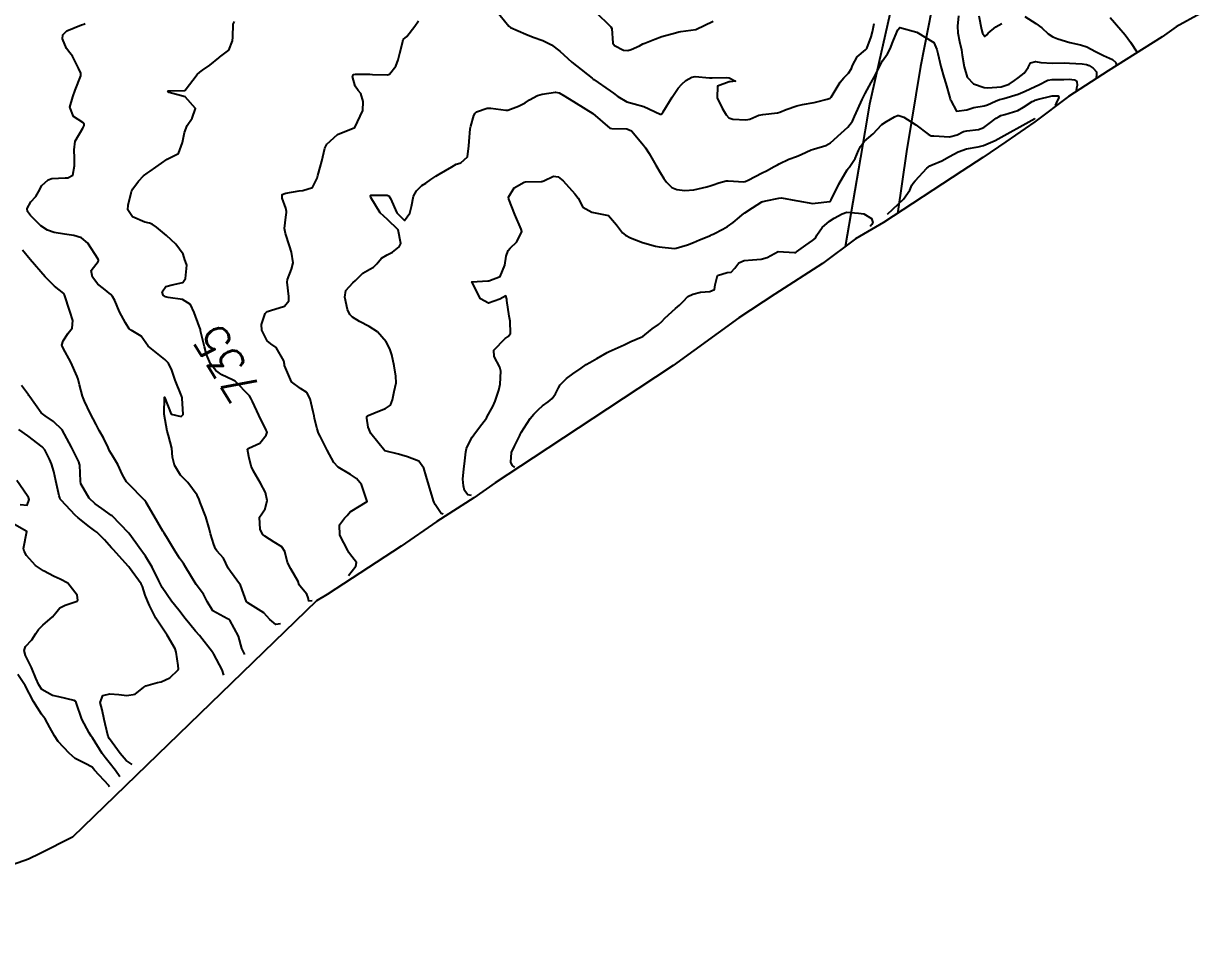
# Model space of a CAD drawing. Header units: metres. Extents: x 307586 to 320046, y 7427249 to 7434250.
# Drawn here: x 313004.6 to 313143.1, y 7431909.1 to 7432018 of the extents above; entities that cross this region are included whole.
import ezdxf
from ezdxf.enums import TextEntityAlignment as Align

# ---------------------------------------------------------------- set-up
doc = ezdxf.new("R2010")
doc.units = ezdxf.units.M
doc.header["$MEASUREMENT"] = 0
for name, color, linetype in [('Area', 45, 'Continuous'), ('Cotas', 45, 'Continuous'), ('Curvas de Nivel 1m', 11, 'Continuous'), ('Curvas de Nivel 5m', 15, 'Continuous'), ('Vias Primárias', 230, 'Continuous')]:
    doc.layers.add(name, color=color, linetype=linetype)
doc.styles.add('Style-STANDARD', font='STANDARD.shx')

msp = doc.modelspace()

# ---------------------------------------------------------------- linework, layer by layer
at = {"layer": 'Area'}
msp.add_polyline3d([(313143.07, 7432019.21, 753.95), (313140.2, 7432017.62, 757.11), (313138.55, 7432016.47, 750.92), (313132.21, 7432012.45, 748.69), (313127.56, 7432009.44, 743.81), (313123.6, 7432006.45, 747.42), (313120.18, 7432004.08, 746.55), (313117.45, 7432002.26, 745.78), (313114.99, 7432000.63, 744.05), (313105.79, 7431994.61, 738.85), (313102.5, 7431992.68, 758.04), (313098.62, 7431989.78, 760.39), (313093.01, 7431986.18, 759.99), (313088.75, 7431983.38, 747.31), (313081.02, 7431977.77, 760.03), (313076.87, 7431975.02, 754.45), (313064.57, 7431966.92, 763.29), (313060.09, 7431963.96, 758.48), (313057.56, 7431962.22, 757.42), (313053.21, 7431959.43, 736.68), (313049.01, 7431956.51, 753.68), (313040.33, 7431950.84, 752.08), (313039.06, 7431950.07, 764.08), (313010.35, 7431922.27, 728.27), (313006.55, 7431920.34, 728.15), (313005.2, 7431919.68, 728.03), (312975.12, 7431909.06, 0.04)], dxfattribs=at)
at = {"layer": 'Curvas de Nivel 1m', "flags": 128}
for points, elevation in [([(313060.18, 7432019.59), (313061.7, 7432017.69), (313061.89, 7432017.57), (313063.7, 7432016.77), (313064.57, 7432016.41), (313065.69, 7432016.03), (313066.7, 7432015.51), (313067.68, 7432014.75), (313069.12, 7432013.49), (313069.66, 7432013.03), (313071.51, 7432011.58), (313071.63, 7432011.49), (313071.68, 7432011.45), (313073.62, 7432010.11), (313074.02, 7432009.82), (313074.54, 7432009.42), (313075.6, 7432008.82), (313076.44, 7432008.55), (313077.6, 7432008.26), (313079.52, 7432007.36), (313079.58, 7432007.34), (313079.66, 7432007.36), (313079.85, 7432007.62), (313080.9, 7432009.34), (313081.62, 7432010.4), (313082.07, 7432010.88), (313082.52, 7432011.32), (313083.23, 7432011.72), (313083.64, 7432011.77), (313085.29, 7432011.63), (313085.64, 7432011.63), (313087.25, 7432011.65), (313087.64, 7432011.62), (313088.35, 7432011.25), (313087.74, 7432011.15), (313087.63, 7432011.15), (313086.25, 7432010.65), (313086.22, 7432009.27), (313086.8, 7432008.07), (313087.28, 7432007.26), (313087.59, 7432006.94), (313088.06, 7432006.78), (313089.58, 7432006.67), (313090.05, 7432006.77), (313091.12, 7432007.22), (313091.59, 7432007.32), (313093.29, 7432007.5), (313093.6, 7432007.59), (313094.31, 7432007.89), (313095.6, 7432008.33), (313096.26, 7432008.5), (313097.61, 7432008.72), (313097.95, 7432008.8), (313099.15, 7432009.12), (313099.5, 7432009.24), (313099.62, 7432009.36), (313100.7, 7432011.1), (313101.12, 7432011.62), (313101.65, 7432012.18), (313102, 7432012.74), (313102.14, 7432013.09), (313102.67, 7432014.08), (313103.68, 7432014.91), (313103.8, 7432015.07), (313104.32, 7432016.45), (313104.49, 7432017.06), (313104.69, 7432018.02)], 736), ([(313114.6, 7432018.94), (313114.48, 7432017.7), (313114.51, 7432016.94), (313114.73, 7432015.9), (313114.96, 7432014.93), (313115.05, 7432014.3), (313115.26, 7432012.93), (313115.64, 7432011.69), (313116.38, 7432010.91), (313117.63, 7432010.49), (313118.06, 7432010.46), (313119.63, 7432010.58), (313120.55, 7432010.87), (313121.18, 7432011.31), (313121.64, 7432011.64), (313122.32, 7432012.17), (313122.79, 7432012.84), (313123.09, 7432013.41), (313123.67, 7432013.54), (313124.29, 7432013.44), (313125.67, 7432013.35), (313127.07, 7432013.38), (313127.67, 7432013.37), (313129.16, 7432013.28), (313129.67, 7432013.21), (313129.99, 7432013.08), (313130.44, 7432012.75), (313130.84, 7432012.33), (313130.86, 7432012.21), (313130.85, 7432012.14), (313130.8, 7432011.51)], 736), ([(313132.46, 7432018.72), (313133.72, 7432017.29), (313133.98, 7432016.97), (313134.2, 7432016.7), (313134.85, 7432015.84), (313135.58, 7432014.68), (313135.61, 7432014.64), (313135.61, 7432014.63)], 734), ([(313034.84, 7431947.37), (313034.28, 7431947.31), (313033.59, 7431947.9), (313032.87, 7431948.67), (313030.97, 7431949.85), (313030.89, 7431949.89), (313030.86, 7431949.93), (313030.84, 7431949.98), (313030.13, 7431951.94), (313028.94, 7431953.52), (313028.67, 7431953.95), (313028.11, 7431955.12), (313027.35, 7431955.97), (313027.17, 7431956.19), (313026.97, 7431956.72), (313026.61, 7431957.98), (313026.49, 7431958.48), (313026.03, 7431959.99), (313025.39, 7431961.64), (313025.26, 7431962), (313025.04, 7431962.52), (313023.94, 7431964.02), (313023.5, 7431964.46), (313023.07, 7431964.87), (313022.37, 7431966.04), (313022.12, 7431967.01), (313022.06, 7431968.04), (313021.64, 7431969.53), (313021.48, 7431970.05), (313021.15, 7431972.05), (313021.18, 7431974.05), (313021.95, 7431972.04), (313023.15, 7431971.77), (313023.39, 7431972.03), (313023.28, 7431973.93), (313023.26, 7431974.03), (313023.24, 7431974.08), (313023.18, 7431974.2), (313022.45, 7431976.04), (313022.04, 7431977.22), (313021.64, 7431978.05), (313021.23, 7431978.47), (313019.25, 7431980.07), (313018.42, 7431981.24), (313017.27, 7431981.93), (313017.02, 7431982.1), (313016.58, 7431982.81), (313015.9, 7431984.11), (313015.32, 7431985.43), (313015.07, 7431985.88), (313014.86, 7431986.13), (313014.01, 7431986.82), (313013.33, 7431987.35), (313012.72, 7431988.16), (313012.56, 7431988.96), (313013.37, 7431990.03), (313013.43, 7431990.09), (313013.43, 7431990.15), (313013.42, 7431990.19), (313013.37, 7431990.31), (313012.15, 7431992.16), (313011.4, 7431992.8), (313010.5, 7431993.08), (313009.41, 7431993.25), (313008.21, 7431993.41), (313007.41, 7431993.69), (313006.62, 7431994.23), (313005.43, 7431995.41), (313005.08, 7431995.89), (313005.01, 7431996.25), (313005.45, 7431997.03), (313006.03, 7431997.66), (313006.35, 7431998.23), (313006.76, 7431998.94), (313007.48, 7431999.64), (313007.91, 7431999.79), (313009.49, 7431999.86), (313009.81, 7431999.88), (313010.41, 7432000.19), (313010.6, 7432001.28), (313010.59, 7432002.18), (313010.54, 7432003.17), (313010.67, 7432004.18), (313011.56, 7432005.7), (313011.73, 7432006), (313011.72, 7432006.17), (313011.57, 7432006.38), (313010.46, 7432007.08), (313010.04, 7432008.19), (313010.4, 7432009.39), (313010.68, 7432010.18), (313011.33, 7432011.88), (313011.34, 7432012.17), (313011.07, 7432012.75), (313010.35, 7432014.19), (313010.06, 7432014.58), (313009.67, 7432015.06), (313009.18, 7432016.2), (313009.21, 7432016.68), (313009.69, 7432017.16), (313011.4, 7432017.87), (313011.7, 7432017.96), (313011.83, 7432018.04)], 734), ([(313042.85, 7431953.07), (313043.69, 7431954.15), (313043.77, 7431954.6), (313042.96, 7431955.67), (313042.88, 7431955.79), (313042.74, 7431956.02), (313041.8, 7431957.8), (313041.79, 7431959.02), (313042.36, 7431959.8), (313042.67, 7431960.14), (313043.02, 7431960.55), (313045.03, 7431961.76), (313044.38, 7431963.77), (313043.78, 7431964.49), (313043.07, 7431964.96), (313041.61, 7431965.8), (313041.09, 7431966.35), (313040.33, 7431967.82), (313039.48, 7431969.48), (313039.31, 7431969.83), (313039.14, 7431970.31), (313038.85, 7431971.54), (313038.79, 7431971.84), (313038.68, 7431972.32), (313038.34, 7431973.84), (313037.93, 7431974.59), (313037.2, 7431975.07), (313036.11, 7431975.87), (313035.32, 7431977.78), (313035.3, 7431977.88), (313035.23, 7431978.32), (313034.31, 7431979.89), (313033.68, 7431980.33), (313033.26, 7431980.7), (313032.64, 7431981.92), (313032.61, 7431982.59), (313033.04, 7431983.91), (313033.17, 7431984.05), (313033.31, 7431984.12), (313033.67, 7431984.27), (313035.31, 7431984.77), (313035.82, 7431985.37), (313035.81, 7431985.88), (313035.63, 7431987.59), (313035.67, 7431987.88), (313036.12, 7431989.12), (313036.31, 7431989.87), (313036.13, 7431991.13), (313035.9, 7431991.87), (313035.41, 7431993.3), (313035.3, 7431993.88), (313035.44, 7431995.22), (313035.54, 7431995.78), (313035.54, 7431995.88), (313035.45, 7431996.3), (313035.03, 7431997.46), (313035.02, 7431997.89), (313035.33, 7431998.02), (313035.47, 7431998.04), (313037.02, 7431998.32), (313037.47, 7431998.38), (313038.59, 7431998.74), (313039.16, 7431999.84), (313039.22, 7432000.12), (313039.51, 7432001.11), (313039.68, 7432001.84), (313040.03, 7432003.34), (313040.29, 7432003.83), (313041.55, 7432004.95), (313043.56, 7432005.79), (313044.53, 7432007.78), (313044.54, 7432008.83), (313044.29, 7432009.78), (313043.98, 7432010.15), (313043.62, 7432010.64), (313043.31, 7432011.79), (313043.42, 7432012.01), (313043.64, 7432012.05), (313045.36, 7432012.04), (313045.64, 7432012.03), (313047.41, 7432011.97), (313047.64, 7432012.07), (313048.39, 7432012.99), (313048.68, 7432013.73), (313048.87, 7432014.52), (313049.17, 7432015.73), (313049.27, 7432016.14), (313049.69, 7432016.5), (313050.64, 7432017.71), (313051.07, 7432018.35)], 736), ([(313053.98, 7431960.3), (313053.75, 7431960.38), (313053.03, 7431961.43), (313052.9, 7431961.67), (313052.84, 7431961.87), (313052.3, 7431963.68), (313051.99, 7431964.77), (313051.69, 7431965.68), (313051.09, 7431966.51), (313049.77, 7431967.03), (313049.1, 7431967.22), (313048.73, 7431967.34), (313047.1, 7431967.74), (313045.46, 7431969.76), (313045.14, 7431970.53), (313044.97, 7431971.58), (313044.98, 7431971.76), (313045.06, 7431971.85), (313045.15, 7431971.89), (313046.48, 7431972.43), (313047.17, 7431972.72), (313047.78, 7431973.13), (313048.01, 7431973.73), (313048.21, 7431974.71), (313048.44, 7431975.73), (313048.42, 7431976.52), (313048.2, 7431977.73), (313047.94, 7431979.04), (313047.7, 7431979.74), (313047.26, 7431980.57), (313046.23, 7431981.75), (313045.28, 7431982.37), (313044.11, 7431982.96), (313043.3, 7431983.46), (313042.98, 7431983.79), (313042.72, 7431984.38), (313042.42, 7431985.8), (313042.52, 7431986.61), (313043.34, 7431987.5), (313043.65, 7431987.79), (313044.5, 7431988.63), (313045.36, 7431989.1), (313045.79, 7431989.33), (313046.17, 7431989.75), (313046.72, 7431990.4), (313047.38, 7431990.8), (313048.02, 7431991.1), (313048.78, 7431991.73), (313048.99, 7431992.14), (313048.66, 7431993.73), (313047.44, 7431994.96), (313046.57, 7431995.75), (313045.46, 7431997.53), (313045.42, 7431997.72), (313045.42, 7431997.76), (313045.43, 7431997.8), (313045.46, 7431997.83), (313047.39, 7431997.81), (313047.46, 7431997.8), (313047.59, 7431997.74), (313047.77, 7431997.43), (313048.51, 7431995.73), (313049.43, 7431994.86), (313050.06, 7431995.71), (313050.23, 7431996.49), (313050.48, 7431997.7), (313050.82, 7431998.35), (313051.48, 7431998.96), (313051.92, 7431999.25), (313052.51, 7431999.68), (313053.12, 7432000.05), (313053.5, 7432000.28), (313055, 7432001.14), (313055.51, 7432001.45), (313055.64, 7432001.51), (313056.03, 7432001.63), (313056.82, 7432002.33), (313057.01, 7432003.63), (313057.04, 7432004.13), (313057.16, 7432005.62), (313057.22, 7432005.96), (313057.58, 7432007.19), (313057.72, 7432007.48), (313057.9, 7432007.62), (313059.14, 7432008.05), (313059.59, 7432008.07), (313061.34, 7432007.82), (313061.59, 7432007.84), (313062.85, 7432008.3), (313063.6, 7432008.69), (313064.12, 7432009.03), (313065.06, 7432009.53), (313065.61, 7432009.7), (313067.19, 7432009.93), (313067.62, 7432009.86), (313068.3, 7432009.49), (313069.6, 7432008.65), (313071.58, 7432007.45), (313073.57, 7432005.71), (313073.8, 7432005.66), (313075.57, 7432005.61), (313076.14, 7432005.39), (313077.55, 7432003.71), (313077.78, 7432003.38), (313078.19, 7432002.72), (313078.98, 7432001.37), (313079.5, 7432000.5), (313079.94, 7431999.8), (313080.25, 7431999.35), (313080.86, 7431998.71), (313081.48, 7431998.47), (313082.41, 7431998.39), (313083.48, 7431998.45), (313085.01, 7431998.81), (313085.49, 7431998.97), (313085.72, 7431999.05), (313086.4, 7431999.27), (313087.27, 7431999.49), (313087.5, 7431999.5), (313089.34, 7431999.4), (313089.49, 7431999.42), (313089.84, 7431999.58), (313091.51, 7432000.43), (313092.01, 7432000.7), (313092.9, 7432001.2), (313093.3, 7432001.41), (313093.52, 7432001.51), (313094.65, 7432002.05), (313095.53, 7432002.39), (313096.09, 7432002.6), (313097.25, 7432003.14), (313097.54, 7432003.25), (313099, 7432003.67), (313099.55, 7432003.97), (313100.78, 7432005.1), (313101.2, 7432005.47), (313101.57, 7432005.81), (313102.13, 7432006.53), (313102.38, 7432007.08), (313102.75, 7432007.93), (313103.28, 7432009.07), (313103.38, 7432009.31), (313103.62, 7432009.79), (313104.34, 7432011.06), (313104.8, 7432011.9), (313105.36, 7432013.04), (313105.67, 7432013.64), (313106.24, 7432014.47), (313106.56, 7432015.03), (313106.87, 7432015.86), (313107.33, 7432017.02), (313107.46, 7432017.28), (313107.72, 7432017.54), (313109.71, 7432017), (313111.7, 7432015.79), (313112.04, 7432014.97), (313112.16, 7432014.49), (313112.54, 7432012.96), (313112.89, 7432011.71), (313113.11, 7432010.96), (313113.62, 7432009.17), (313113.68, 7432009.01), (313113.7, 7432008.95), (313114.38, 7432007.72), (313115.6, 7432007.86), (313116.39, 7432008.13), (313117.61, 7432008.35), (313118.03, 7432008.47), (313118.94, 7432008.89), (313119.43, 7432009.07), (313119.62, 7432009.11), (313119.93, 7432009.19), (313121.62, 7432009.72), (313122.43, 7432010.04), (313123.63, 7432010.6), (313124.07, 7432010.82), (313125.11, 7432011.34), (313125.64, 7432011.42), (313126.99, 7432011.44), (313127.64, 7432011.46), (313128.26, 7432011.39), (313128.51, 7432011.2), (313128.58, 7432010.73), (313128.5, 7432010.42), (313128.4, 7432009.95)], 737), ([(313057.32, 7431962.47), (313056.89, 7431962.55), (313056.49, 7431963.06), (313056.35, 7431963.63), (313056.28, 7431964.41), (313056.4, 7431965.63), (313056.49, 7431966.22), (313056.62, 7431967.62), (313056.72, 7431968.02), (313057.12, 7431968.84), (313057.4, 7431969.35), (313057.56, 7431969.62), (313058.23, 7431970.52), (313059.06, 7431971.6), (313059.1, 7431971.66), (313059.16, 7431971.77), (313059.8, 7431972.97), (313060.07, 7431973.59), (313060.51, 7431974.89), (313060.66, 7431975.58), (313060.75, 7431977.11), (313060.64, 7431977.58), (313059.98, 7431978.85), (313059.95, 7431979.59), (313061.27, 7431980.95), (313061.63, 7431981.2), (313061.89, 7431981.56), (313061.86, 7431983), (313061.75, 7431983.57), (313061.47, 7431985.42), (313061.45, 7431985.57), (313061.33, 7431985.97), (313060.64, 7431985.58), (313059.32, 7431985.13), (313058.37, 7431985.61), (313057.34, 7431987.62), (313059.21, 7431987.73), (313059.35, 7431987.74), (313060.69, 7431988.24), (313061.21, 7431989.57), (313061.38, 7431990.64), (313061.63, 7431991.33), (313061.85, 7431991.57), (313062.64, 7431992.32), (313063.21, 7431993.55), (313063.16, 7431993.81), (313062.42, 7431995.56), (313061.68, 7431997.34), (313061.67, 7431997.57), (313062.34, 7431998.7), (313063.49, 7431999.35), (313063.66, 7431999.38), (313065.49, 7431999.42), (313065.58, 7431999.43), (313065.8, 7431999.52), (313066.95, 7432000.05), (313067.5, 7431999.97), (313068.08, 7431999.49), (313069.47, 7431997.96), (313069.85, 7431997.47), (313070.4, 7431996.41), (313071.45, 7431995.81), (313073.44, 7431995.43), (313074.37, 7431994.35), (313075.09, 7431993.4), (313075.42, 7431993.1), (313076.01, 7431992.8), (313077.41, 7431992.26), (313078.94, 7431991.82), (313079.4, 7431991.74), (313081.18, 7431991.55), (313081.4, 7431991.57), (313082.73, 7431991.99), (313083.41, 7431992.26), (313084.13, 7431992.58), (313085.42, 7431993.08), (313085.56, 7431993.14), (313085.81, 7431993.28), (313086.87, 7431993.82), (313087.43, 7431994.13), (313088.1, 7431994.59), (313088.85, 7431995.25), (313089.17, 7431995.52), (313089.45, 7431995.73), (313090.36, 7431996.32), (313091.47, 7431997.02), (313091.6, 7431997.08), (313092.14, 7431997.2), (313093.25, 7431997.42), (313093.48, 7431997.47), (313093.79, 7431997.5), (313095.47, 7431997.21), (313095.69, 7431997.16), (313097.47, 7431996.85), (313097.73, 7431996.87), (313099.47, 7431997.06), (313099.51, 7431997.08), (313099.55, 7431997.12), (313099.63, 7431997.28), (313100.54, 7431999.1), (313101.51, 7432000.8), (313101.63, 7432000.97), (313101.74, 7432001.09), (313102.46, 7432002.15), (313102.84, 7432003.08), (313103.06, 7432003.56), (313103.55, 7432004.16), (313104.58, 7432005.05), (313105.05, 7432005.56), (313105.58, 7432006.15), (313106.12, 7432006.5), (313107.06, 7432007.03), (313107.42, 7432007.19), (313107.59, 7432007.21), (313108.16, 7432007.01), (313109.58, 7432006.11), (313111.03, 7432004.98), (313111.39, 7432004.81), (313111.56, 7432004.82), (313111.71, 7432004.82), (313113.56, 7432004.7), (313114.45, 7432004.94), (313115.18, 7432005.32), (313115.57, 7432005.4), (313116.95, 7432005.53), (313117.58, 7432005.79), (313118.2, 7432006.27), (313119.05, 7432006.89), (313119.39, 7432007.09), (313119.6, 7432007.18), (313120.05, 7432007.32), (313121.6, 7432007.8), (313122.27, 7432008.18), (313123.28, 7432008.83), (313123.51, 7432008.94), (313123.61, 7432008.99), (313123.87, 7432009.08), (313125.62, 7432009.51), (313126.34, 7432009.52), (313126.39, 7432009.3), (313126.08, 7432008.65), (313125.99, 7432008.39)], 738), ([(313106.27, 7431995.58), (313108.13, 7431997.34), (313108.88, 7431998.4), (313109.13, 7431999), (313109.26, 7431999.24), (313109.5, 7431999.51), (313110.86, 7432000.98), (313111.23, 7432001.26), (313111.52, 7432001.38), (313112.63, 7432001.86), (313113.53, 7432002.38), (313114.57, 7432002.93), (313115.55, 7432003.27), (313116.93, 7432003.52), (313117.55, 7432003.66), (313118.93, 7432004.26), (313123.59, 7432006.83), (313123.59, 7432006.83)], 739), ([(313062.39, 7431965.76), (313062.07, 7431966.05), (313061.92, 7431966.39), (313062.03, 7431967.56), (313062.37, 7431968.3), (313062.98, 7431969.55), (313063.02, 7431969.66), (313063.14, 7431969.91), (313064.22, 7431971.53), (313064.64, 7431972.05), (313065.17, 7431972.6), (313065.67, 7431973.02), (313066.34, 7431973.51), (313066.8, 7431973.9), (313067.19, 7431974.43), (313067.54, 7431975.15), (313067.75, 7431975.49), (313068.47, 7431976.23), (313069.22, 7431976.79), (313070.2, 7431977.47), (313070.81, 7431977.88), (313071.23, 7431978.13), (313072.06, 7431978.62), (313073.25, 7431979.3), (313073.51, 7431979.43), (313075.26, 7431980.2), (313076.05, 7431980.6), (313077.27, 7431981.11), (313077.46, 7431981.19), (313077.7, 7431981.38), (313078.55, 7431982.1), (313079.29, 7431982.62), (313079.68, 7431982.97), (313080.05, 7431983.35), (313081.31, 7431984.49), (313081.77, 7431984.88), (313082.2, 7431985.32), (313082.76, 7431985.89), (313083.34, 7431986.16), (313084.25, 7431986.39), (313085.34, 7431986.47), (313085.9, 7431986.72), (313085.99, 7431987.27), (313086.26, 7431988.38), (313087.37, 7431988.74), (313087.84, 7431988.78), (313088.28, 7431989.25), (313088.76, 7431989.87), (313089.38, 7431990.12), (313090.36, 7431990.21), (313091.38, 7431990.29), (313092.11, 7431990.47), (313093.39, 7431991.19), (313095.3, 7431991.07), (313095.39, 7431991.07), (313095.46, 7431991.09), (313095.56, 7431991.16), (313096.63, 7431991.93), (313097.41, 7431992.48), (313097.77, 7431992.78), (313097.95, 7431993.13), (313098.56, 7431994), (313099.44, 7431994.77), (313099.99, 7431995.11), (313100.92, 7431995.63), (313101.45, 7431995.81), (313102.83, 7431995.7), (313103.45, 7431995.63), (313104.37, 7431995.06), (313104.54, 7431994.6), (313104.39, 7431994.36), (313104.2, 7431994.13)], 739), ([(313030.65, 7431943.77), (313030.55, 7431943.93), (313030.29, 7431944.47), (313029.88, 7431945.94), (313028.86, 7431947.82), (313028.79, 7431947.88), (313028.6, 7431947.95), (313026.88, 7431948.91), (313026.21, 7431949.99), (313025.79, 7431950.88), (313024.91, 7431952), (313023.7, 7431954.02), (313023.4, 7431954.47), (313022.95, 7431955.11), (313022.34, 7431956.04), (313021.4, 7431957.63), (313021.14, 7431958.05), (313020.99, 7431958.3), (313019.97, 7431960.06), (313019.03, 7431961.65), (313018.86, 7431961.9), (313018.72, 7431962.07), (313017.06, 7431963.74), (313016.73, 7431964.1), (313016.26, 7431964.92), (313015.69, 7431966.11), (313015.09, 7431967.1), (313014.72, 7431967.74), (313014.54, 7431968.13), (313014, 7431969.25), (313013.49, 7431970.14), (313013.37, 7431970.38), (313013.14, 7431970.83), (313012.44, 7431972.16), (313011.76, 7431973.58), (313011.55, 7431974.17), (313011.2, 7431975.5), (313011.01, 7431976.17), (313010.89, 7431976.49), (313010.17, 7431978.18), (313009.25, 7431979.81), (313009.11, 7431980.19), (313009.26, 7431980.67), (313009.86, 7431981.59), (313010.3, 7431982.18), (313010.38, 7431983.08), (313010.03, 7431984.18), (313009.43, 7431986.08), (313009.38, 7431986.19), (313009.32, 7431986.25), (313008.25, 7431987.12), (313007.34, 7431988.01), (313007.15, 7431988.22), (313005.37, 7431990.24), (313004.49, 7431991.36)], 733), ([(313028.18, 7431941.36), (313027.98, 7431941.96), (313026.99, 7431943.8), (313026.89, 7431943.98), (313026.86, 7431944.02), (313026.82, 7431944.06), (313025.29, 7431946), (313024.85, 7431946.53), (313024.17, 7431947.33), (313023.61, 7431948.02), (313022.88, 7431948.97), (313022.02, 7431950.04), (313020.91, 7431951.64), (313020.7, 7431952.05), (313020.52, 7431952.45), (313019.74, 7431954.06), (313018.96, 7431955.36), (313018.64, 7431955.76), (313018.39, 7431956.08), (313017.81, 7431956.93), (313016.98, 7431958.05), (313016.94, 7431958.1), (313015.01, 7431960.08), (313014.96, 7431960.12), (313013.82, 7431960.94), (313013.03, 7431961.49), (313012.32, 7431962.16), (313011.35, 7431963.87), (313011.29, 7431964.17), (313011.21, 7431966.04), (313011.19, 7431966.17), (313011.09, 7431966.43), (313010.24, 7431968.18), (313009.13, 7431970.19), (313008.11, 7431971.17), (313007.15, 7431971.85), (313006.67, 7431972.22), (313005.33, 7431974.09), (313005.23, 7431974.24), (313005.18, 7431974.31), (313004.35, 7431975.41)], 732), ([(313017.37, 7431930.81), (313016.66, 7431931.31), (313015.96, 7431932.11), (313014.7, 7431933.83), (313014.57, 7431934.12), (313014.21, 7431935.62), (313014.1, 7431936.13), (313013.86, 7431937.26), (313013.63, 7431938.14), (313013.94, 7431938.94), (313014.76, 7431939.16), (313015.81, 7431939.06), (313016.76, 7431938.95), (313017.73, 7431939.11), (313018.77, 7431939.92), (313018.85, 7431939.99), (313019, 7431940.07), (313020.35, 7431940.48), (313020.78, 7431940.56), (313021.81, 7431941.01), (313022.79, 7431941.96), (313022.82, 7431942.03), (313022.8, 7431942.47), (313022.57, 7431944.03), (313022.42, 7431944.44), (313021.5, 7431946.04), (313020.85, 7431946.97), (313020.17, 7431948.06), (313019.42, 7431949.53), (313019.17, 7431950.07), (313018.9, 7431950.75), (313018.6, 7431951.76), (313018.44, 7431952.08), (313017.08, 7431953.96), (313016.98, 7431954.1), (313016.96, 7431954.12), (313016.94, 7431954.14), (313015.13, 7431956.12), (313014.96, 7431956.32), (313014.12, 7431957.28), (313013.21, 7431958.15), (313012.99, 7431958.33), (313012.34, 7431958.81), (313011.01, 7431959.86), (313010.67, 7431960.17), (313009.03, 7431961.93), (313008.91, 7431962.07), (313008.86, 7431962.19), (313008.79, 7431962.44), (313008.38, 7431964.2), (313008.16, 7431965.29), (313007.89, 7431966.21), (313007.64, 7431966.77), (313007.1, 7431967.85), (313006.79, 7431968.22), (313005.12, 7431969.5), (313004.03, 7431970.26)], 731), ([(313014.73, 7431928.22), (313014.63, 7431928.36), (313012.95, 7431930.15), (313012.82, 7431930.31), (313012.66, 7431930.5), (313011.86, 7431930.96), (313010.67, 7431931.53), (313009.95, 7431932.18), (313008.69, 7431933.52), (313008.23, 7431934.2), (313007.69, 7431935.18), (313007.13, 7431936.21), (313006.96, 7431936.45), (313006.73, 7431936.74), (313005.77, 7431938.23), (313004.77, 7431940.13), (313004.7, 7431940.24), (313003.94, 7431941.41)], 729)]:
    msp.add_lwpolyline(points, dxfattribs=dict(at, elevation=elevation))
at = {"layer": 'Curvas de Nivel 5m', "flags": 128}
for points, elevation in [([(313071.84, 7432019.45), (313073.71, 7432017.62), (313073.83, 7432017.43), (313073.94, 7432015.69), (313074.11, 7432015.42), (313075.17, 7432014.9), (313075.68, 7432014.86), (313076.11, 7432014.96), (313077.06, 7432015.39), (313077.45, 7432015.62), (313077.69, 7432015.71), (313078.88, 7432016.18), (313079.69, 7432016.5), (313081.3, 7432016.93), (313081.7, 7432017.04), (313081.94, 7432017.09), (313083.7, 7432017.31), (313085.72, 7432018.28)], 735), ([(313116.99, 7432018.91), (313117.31, 7432017.31), (313117.41, 7432016.9), (313117.71, 7432016.5), (313117.93, 7432016.68), (313118.1, 7432016.9), (313118.99, 7432017.62), (313119.72, 7432018.04)], 735), ([(313122.41, 7432018.84), (313123.72, 7432018.01), (313124.4, 7432017.5), (313125.15, 7432016.81), (313125.71, 7432016.46), (313126.28, 7432016.22), (313127.7, 7432015.78), (313128.95, 7432015.51), (313129.69, 7432015.26), (313130.73, 7432014.74), (313131.35, 7432014.41), (313131.68, 7432014.25), (313132.72, 7432013.77), (313133.11, 7432013.43), (313133.2, 7432013.07)], 735), ([(313038.54, 7431950.08), (313038.18, 7431950.03), (313038.08, 7431950.43), (313037.93, 7431950.87), (313037.09, 7431951.86), (313037.03, 7431951.98), (313036.92, 7431952.36), (313036.03, 7431953.87), (313035.67, 7431954.59), (313035.34, 7431955.88), (313034.97, 7431956.43), (313034.08, 7431957), (313032.98, 7431957.68), (313032.75, 7431957.91), (313032.43, 7431958.48), (313032.36, 7431959.92), (313032.62, 7431960.31), (313033.02, 7431960.92), (313033.26, 7431961.91), (313033.05, 7431962.83), (313032.49, 7431963.92), (313031.64, 7431965.36), (313031.38, 7431965.93), (313031.09, 7431967.08), (313030.96, 7431967.93), (313031.02, 7431968.02), (313031.1, 7431968.06), (313032.39, 7431968.64), (313033.13, 7431969.58), (313033.24, 7431969.8), (313033.26, 7431969.91), (313033.24, 7431970.01), (313033.14, 7431970.17), (313032.27, 7431971.92), (313031.55, 7431973.56), (313031.36, 7431973.93), (313031.19, 7431974.22), (313029.51, 7431975.95), (313029.2, 7431976.1), (313027.92, 7431976.68), (313027.22, 7431977.19), (313026.58, 7431977.99), (313026.14, 7431979.09), (313025.88, 7431979.99), (313025.43, 7431981.84), (313025.4, 7431982), (313025.28, 7431982.4), (313024.68, 7431984.01), (313024.24, 7431984.94), (313023.32, 7431985.55), (313021.6, 7431985.77), (313021.32, 7431985.86), (313021.01, 7431986.05), (313020.92, 7431986.46), (313021.33, 7431987.07), (313022.09, 7431987.28), (313023.34, 7431987.53), (313023.67, 7431988.03), (313023.8, 7431989.59), (313023.64, 7431990.03), (313023.57, 7431990.22), (313023.38, 7431990.87), (313022.53, 7431992.04), (313021.41, 7431993.09), (313020.26, 7431994.07), (313019.74, 7431994.39), (313019.43, 7431994.52), (313018.86, 7431994.66), (313017.43, 7431995.27), (313016.88, 7431996.11), (313016.89, 7431996.66), (313017.25, 7431998.1), (313017.3, 7431998.27), (313017.47, 7431998.57), (313018.12, 7431999.46), (313018.73, 7432000.09), (313019.16, 7432000.42), (313019.5, 7432000.65), (313021.51, 7432002.05), (313022.84, 7432002.72), (313023.31, 7432004.03), (313023.35, 7432004.23), (313023.55, 7432005.2), (313023.86, 7432006.03), (313024.45, 7432006.89), (313024.83, 7432008.01), (313023.6, 7432009.41), (313021.74, 7432009.92), (313021.61, 7432009.97), (313021.58, 7432010.05), (313021.61, 7432010.08), (313023.52, 7432010.12), (313023.61, 7432010.17), (313025.04, 7432012.01), (313025.34, 7432012.3), (313025.64, 7432012.52), (313026.53, 7432013.11), (313027.57, 7432013.98), (313027.62, 7432014.03), (313027.66, 7432014.06), (313028.75, 7432014.89), (313029.17, 7432015.97), (313029.22, 7432016.43), (313029.27, 7432017.96), (313029.42, 7432018.25)], 735), ([(313004.19, 7431961.42), (313005.02, 7431961.35), (313005.25, 7431962.02), (313005.18, 7431962.24), (313005.04, 7431962.48), (313003.79, 7431964.26)], 730), ([(313015.91, 7431929.38), (313015.41, 7431930.11), (313014.66, 7431931.07), (313014.19, 7431931.65), (313013.86, 7431932.13), (313012.7, 7431933.96), (313012.57, 7431934.15), (313012.31, 7431934.55), (313011.46, 7431936.16), (313010.8, 7431938.11), (313010.78, 7431938.17), (313010.74, 7431938.24), (313010.55, 7431938.37), (313008.75, 7431938.79), (313008.01, 7431938.94), (313006.76, 7431939.65), (313006.38, 7431940.22), (313006.04, 7431940.97), (313005.52, 7431942.23), (313004.81, 7431943.67), (313004.69, 7431944.24), (313004.83, 7431944.73), (313005.57, 7431945.5), (313006.03, 7431946.23), (313006.36, 7431946.71), (313006.85, 7431947.22), (313007.99, 7431948.2), (313008.38, 7431948.68), (313008.88, 7431949.25), (313009.5, 7431949.56), (313010.89, 7431950.03), (313010.96, 7431950.1), (313010.97, 7431950.17), (313010.9, 7431950.74), (313009.82, 7431952.18), (313008.92, 7431952.65), (313008.19, 7431952.94), (313006.93, 7431953.61), (313006.02, 7431954.23), (313004.95, 7431955.44), (313004.66, 7431955.95), (313004.61, 7431956.25), (313004.98, 7431958.24), (313003, 7431959.38)], 730)]:
    msp.add_lwpolyline(points, dxfattribs=dict(at, elevation=elevation))
at = {"layer": 'Vias Primárias'}
msp.add_lwpolyline([(313124.5, 7432078.41), (313119.74, 7432071.22), (313119.31, 7432070.65), (313118.93, 7432069.31), (313115.09, 7432055.91), (313109.89, 7432033.53), (313107.08, 7432021.58), (313104.14, 7432008.53), (313103.09, 7432002.27), (313101.26, 7431991.76)], dxfattribs=at)
msp.add_lwpolyline([(313124.5, 7432078.41), (313119.74, 7432071.22), (313119.31, 7432070.65), (313118.93, 7432069.31), (313115.09, 7432055.91), (313109.89, 7432033.53), (313107.08, 7432021.58), (313104.14, 7432008.53), (313103.09, 7432002.27), (313101.26, 7431991.76)], dxfattribs=at)
msp.add_lwpolyline([(313127.05, 7432071.14), (313124.97, 7432069.98, 0.221752), (313122.94, 7432067.18), (313122.12, 7432063.08), (313119.85, 7432054.66), (313118.23, 7432048.17), (313115.94, 7432040.29), (313113.33, 7432029.64), (313111.86, 7432021.77), (313110.14, 7432012.96), (313108.48, 7432002.94), (313107.42, 7431995.61)], format="xyb", dxfattribs=at)
msp.add_lwpolyline([(313127.05, 7432071.14), (313124.97, 7432069.98, 0.221752), (313122.94, 7432067.18), (313122.12, 7432063.08), (313119.85, 7432054.66), (313118.23, 7432048.17), (313115.94, 7432040.29), (313113.33, 7432029.64), (313111.86, 7432021.77), (313110.14, 7432012.96), (313108.48, 7432002.94), (313107.42, 7431995.61)], format="xyb", dxfattribs=at)

# ---------------------------------------------------------------- texts
at = {"layer": 'Cotas', "style": 'Style-STANDARD'}
msp.add_text('735', height=4, rotation=121.6682, dxfattribs=at).set_placement((313028.47, 7431977.98, 735), align=Align.MIDDLE_CENTER)

doc.saveas('drawing.dxf')
